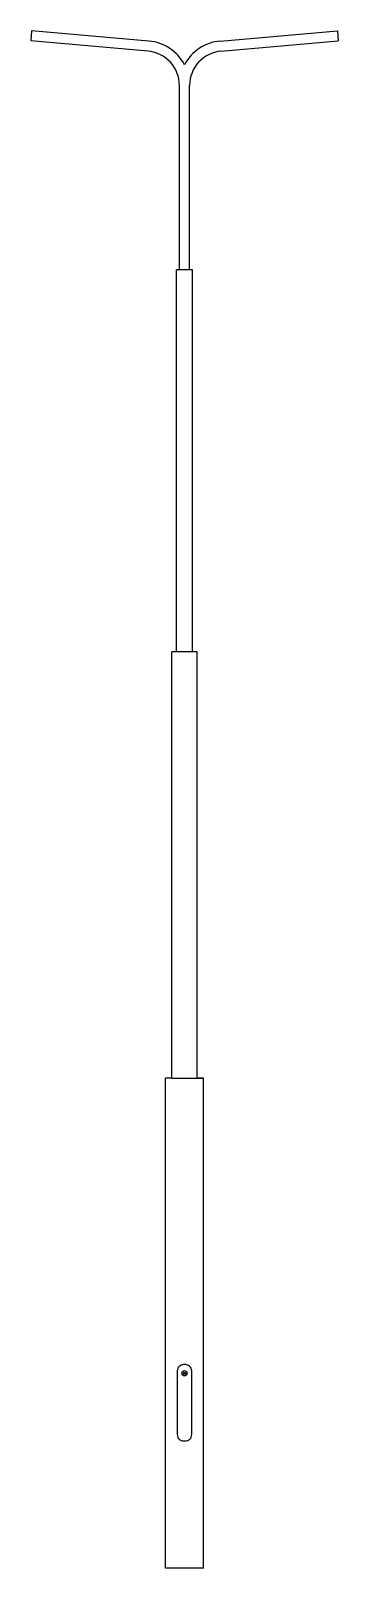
# Model space of a CAD drawing. Extents: x -1.2 to 1.2, y 0 to 12.1.
import ezdxf

# ---------------------------------------------------------------- set-up
doc = ezdxf.new("R2010")
doc.units = 0
doc.header["$LTSCALE"] = 0.0006
doc.header["$MEASUREMENT"] = 0
doc.layers.get('0').update_dxf_attribs({"linetype": 'CONTINUOUS'})

msp = doc.modelspace()

# ---------------------------------------------------------------- linework, layer by layer
for points in [[(-1.2, 12.08), (-1.207, 12)], [(-0.279, 11.999), (-1.2, 12.08)], [(0.279, 11.999), (1.2, 12.08)], [(1.2, 12.08), (1.207, 12)], [(-0.286, 11.919), (-1.207, 12)], [(0.286, 11.919), (1.207, 12)], [(-0.04, 10.2), (-0.04, 11.65)], [(0.04, 10.2), (0.04, 11.65)], [(-0.062, 7.2), (-0.062, 10.2)], [(0.062, 10.2), (-0.062, 10.2)], [(0.062, 7.2), (0.062, 10.2)], [(-0.1, 3.85), (-0.1, 7.2)], [(0.1, 7.2), (-0.1, 7.2)], [(0.1, 3.85), (0.1, 7.2)], [(-0.1, 3.85), (-0.15, 3.85)], [(-0.15, 0), (-0.15, 3.85)], [(-0.1, 3.85), (-0.1, 3.85), (0.15, 3.85)], [(0.15, 3.85), (0.1, 3.85)], [(0.15, 0), (0.15, 3.85)], [(0.15, 0), (-0.15, 0)]]:
    msp.add_lwpolyline(points)
msp.add_lwpolyline([(0.057, 1.05), (0.057, 1.55, 0.414214), (0.007, 1.6), (-0.007, 1.6, 0.414214), (-0.057, 1.55), (-0.057, 1.05, 0.414214), (-0.007, 1), (0.007, 1, 0.414214)], format="xyb", close=True)
msp.add_lwpolyline([(0, 1.544), (0.011, 1.525), (-0.011, 1.525)], close=True)
msp.add_circle((0, 1.532), 0.0207)
for centre, radius, start, end in [((-0.31, 11.65), 0.35, 27.6604, 85), ((0.31, 11.65), 0.35, 95, 152.3396), ((-0.31, 11.65), 0.27, 0, 85), ((0.31, 11.65), 0.27, 95, 180)]:
    msp.add_arc(centre, radius, start, end)

doc.saveas('drawing.dxf')
